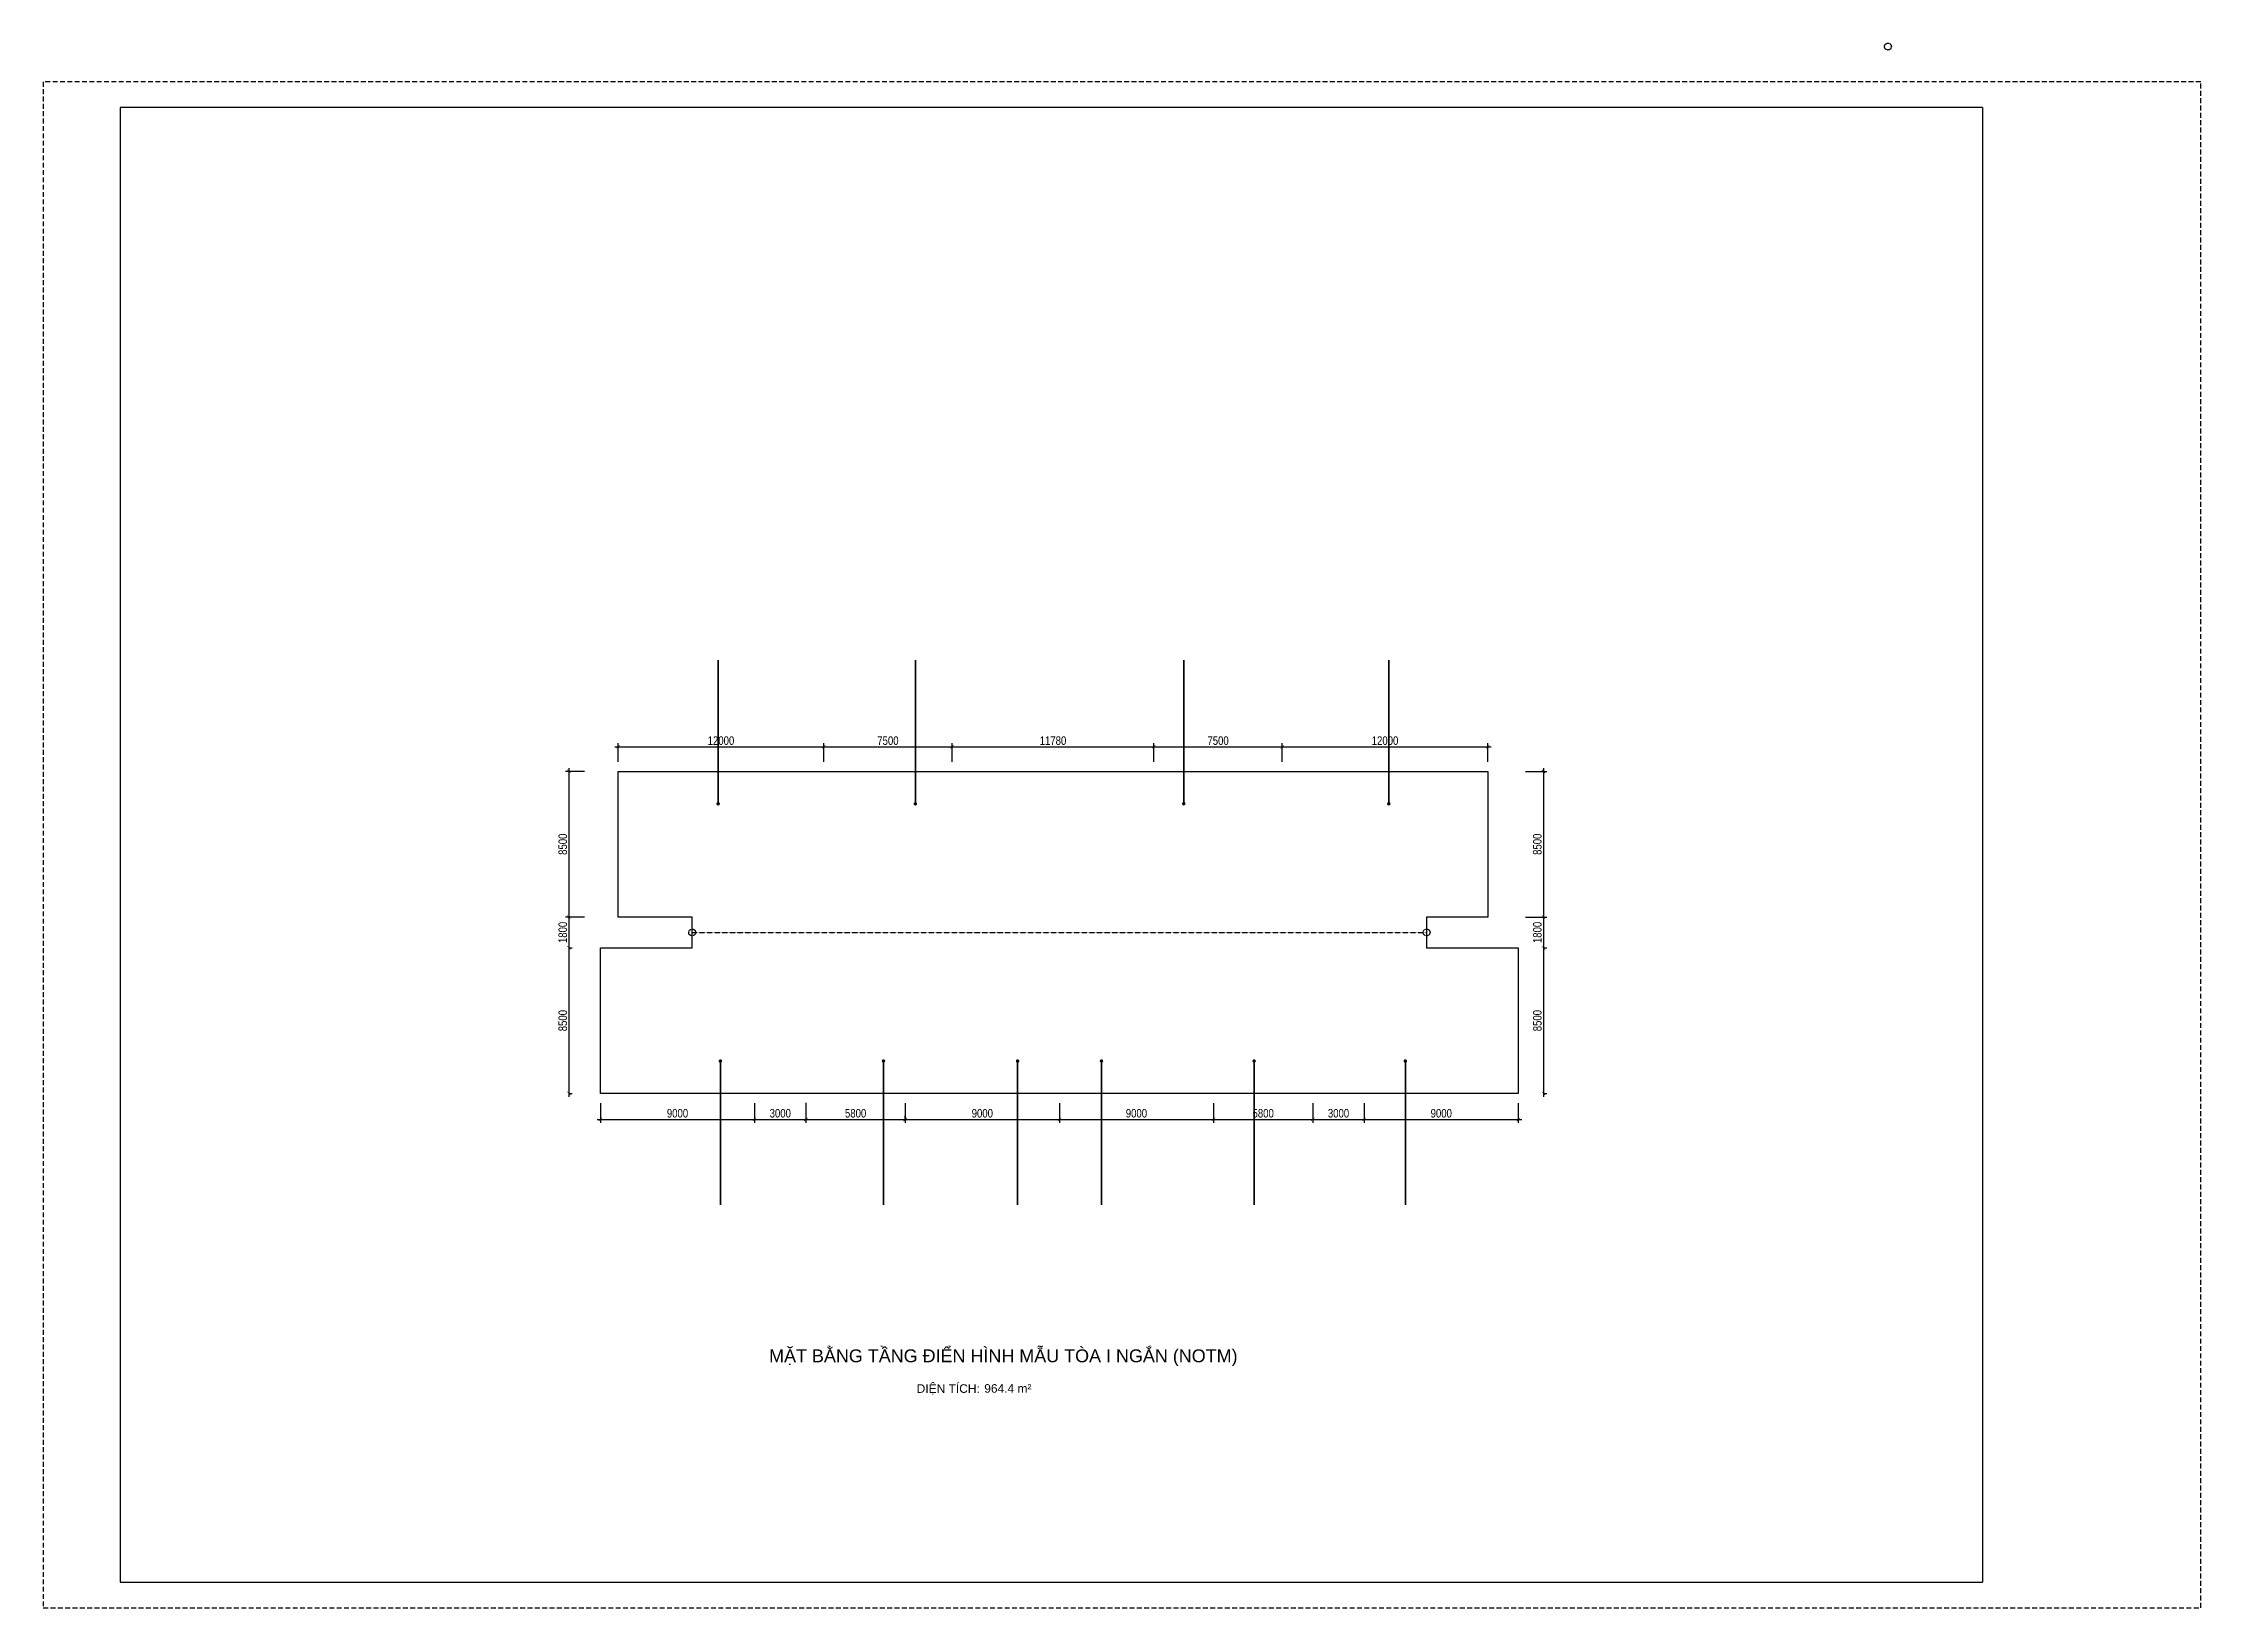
# Model space of a CAD drawing. Header units: millimetres. Extents: x 43 to 126043, y -89269 to 2097.
import ezdxf
from ezdxf.enums import TextEntityAlignment as Align

# ---------------------------------------------------------------- set-up
doc = ezdxf.new("R2010")
doc.units = ezdxf.units.MM
doc.linetypes.add('HIDDEN', pattern=[9.525, 6.35, -3.175])
doc.layers.get('0').update_dxf_attribs({"color": 231})
doc.layers.get('DefPoints').update_dxf_attribs({"color": 191})
doc.layers.add('A-DIMS', color=8, linetype='Continuous')
doc.layers.add('MDI-BAO', color=1, linetype='Continuous')
doc.layers.add('A-SHBD', color=7, linetype='Continuous', lineweight=35)
doc.layers.add('A-TEXT', color=255, linetype='Continuous', lineweight=25)
doc.layers.add('MDI-HANHLANG', color=5, linetype='HIDDEN', plot=False)
doc.styles.add('250602-MB CO CAU CĂN HO X1-3A-1$0$style1', font='arial.ttf')
doc.styles.add('VTK_Arial', font='arial.ttf', dxfattribs={"width": 0.8})
doc.dimstyles.new('250602-MB CO CAU CĂN HO X1-3A-1$0$Dim_50', dxfattribs={"dimscale": 50, "dimtxt": 2, "dimasz": 1.5, "dimexe": 1, "dimexo": 0, "dimgap": 1, "dimtad": 1, "dimdec": 0, "dimlfac": -1, "dimzin": 12, "dimdsep": 46, "dimtxsty": '250602-MB CO CAU CĂN HO X1-3A-1$0$style1', "dimblk1": '250602-MB CO CAU CĂN HO X1-3A-1$0$_ARCHTICK', "dimblk2": '250602-MB CO CAU CĂN HO X1-3A-1$0$_ARCHTICK', "dimsah": 1, "dimcen": 1.5, "dimdle": 1.5, "dimclrd": 256, "dimclre": 256, "dimclrt": 2, "dimadec": 1, "dimazin": 3, "dimtm": 1e-09, "dimtfac": 0.416667, "dimtdec": 0, "dimtix": 1, "dimtmove": 2, "dimatfit": 3, "dimfxl": 7, "dimfxlon": 1, "dimtolj": 1, "dimtzin": 0, "dimlwd": -1, "dimlwe": -1, "dimarcsym": 1})
doc.dimstyles.new('A-2.5-DIM200', dxfattribs={"dimscale": 200, "dimtxt": 2.5, "dimasz": 1, "dimexe": 1, "dimexo": 0, "dimgap": 0.5, "dimtad": 1, "dimdec": 0, "dimzin": 12, "dimdsep": 46, "dimtxsty": 'VTK_Arial', "dimblk": 'ARCHTICK', "dimcen": 0, "dimdle": 1, "dimclrd": 256, "dimclre": 256, "dimclrt": 7, "dimadec": 1, "dimazin": 3, "dimtfac": 1, "dimtdec": 0, "dimtmove": 0, "dimatfit": 2, "dimfxl": 20, "dimtolj": 1, "dimtzin": 0, "dimlwd": -1, "dimlwe": -1, "dimarcsym": 0})

# ---------------------------------------------------------------- blocks, each defined once
blk = doc.blocks.new('VTK-A1_BoKhungTen')
at = {"layer": 'DefPoints', "linetype": 'HIDDEN', "ltscale": 0.3}
blk.add_lwpolyline([(0, -594), (840, -594), (840, 0), (0, 0)], close=True, dxfattribs=at)
at = {"layer": 'DefPoints'}
for points in [[(755, -10), (30, -10), (30, -584), (755, -584)], [(755, -10), (755, -584)]]:
    blk.add_lwpolyline(points, dxfattribs=at)
blk = doc.blocks.new('250602-MB CO CAU CĂN HO X1-3A-1$0$_ARCHTICK')
at = {"color": 0, "linetype": 'ByBlock', "const_width": 0.15}
blk.add_lwpolyline([(-0.5, -0.5), (0.5, 0.5)], dxfattribs=at)
blk = doc.blocks.new('_ArchTick')
at = {"color": 0, "linetype": 'ByBlock', "const_width": 0.15}
blk.add_lwpolyline([(-0.5, -0.5), (0.5, 0.5)], dxfattribs=at)
blk = doc.blocks.new('*D15')
at = {"layer": 'A-DIMS', "transparency": 16777216}
for p, q in [((30744, -40230), (30744, -49130)), ((31651, -40430), (30544, -40430)), ((31651, -48930), (30544, -48930))]:
    blk.add_line(p, q, dxfattribs=at)
at = {"layer": 'DefPoints', "color": 0, "transparency": 16777216}
for p in [(31651, -40430, 0), (30744, -48930), (31651, -48930, 0)]:
    blk.add_point(p, dxfattribs=at)
at = {"layer": 'A-DIMS', "transparency": 16777216, "xscale": 200, "yscale": 200, "zscale": 200}
for p, rotation in [((30744, -40430), 90), ((30744, -48930), 270)]:
    blk.add_blockref('_ArchTick', p, dxfattribs=dict(at, rotation=rotation))
at = {"layer": 'A-DIMS', "color": 7, "transparency": 16777216, "insert": (30388, -44680), "char_height": 500, "attachment_point": 5, "rotation": 90, "style": 'VTK_Arial'}
blk.add_mtext('\\A1;8500', dxfattribs=at)
blk = doc.blocks.new('*D16')
at = {"layer": 'A-DIMS', "transparency": 16777216}
for p, q in [((31651, -48930), (30544, -48930)), ((30744, -48730), (30744, -50930)), ((30744, -50730), (30944, -50730))]:
    blk.add_line(p, q, dxfattribs=at)
at = {"layer": 'DefPoints', "color": 0, "transparency": 16777216}
for p in [(31651, -48930, 0), (30744, -50730, 0), (30744, -50730)]:
    blk.add_point(p, dxfattribs=at)
at = {"layer": 'A-DIMS', "transparency": 16777216, "xscale": 200, "yscale": 200, "zscale": 200}
for p, rotation in [((30744, -48930), 90), ((30744, -50730), 270)]:
    blk.add_blockref('_ArchTick', p, dxfattribs=dict(at, rotation=rotation))
at = {"layer": 'A-DIMS', "color": 7, "transparency": 16777216, "insert": (30388, -49830), "char_height": 500, "attachment_point": 5, "rotation": 90, "style": 'VTK_Arial'}
blk.add_mtext('\\A1;1800', dxfattribs=at)
blk = doc.blocks.new('*D17')
at = {"layer": 'A-DIMS', "transparency": 16777216}
for p, q in [((30744, -50530), (30744, -59430)), ((30744, -50730), (30944, -50730)), ((30744, -59230), (30944, -59230))]:
    blk.add_line(p, q, dxfattribs=at)
at = {"layer": 'DefPoints', "color": 0, "transparency": 16777216}
for p in [(30744, -50730, 0), (30744, -59230, 0), (30744, -59230)]:
    blk.add_point(p, dxfattribs=at)
at = {"layer": 'A-DIMS', "transparency": 16777216, "xscale": 200, "yscale": 200, "zscale": 200}
for p, rotation in [((30744, -50730), 90), ((30744, -59230), 270)]:
    blk.add_blockref('_ArchTick', p, dxfattribs=dict(at, rotation=rotation))
at = {"layer": 'A-DIMS', "color": 7, "transparency": 16777216, "insert": (30388, -54980), "char_height": 500, "attachment_point": 5, "rotation": 90, "style": 'VTK_Arial'}
blk.add_mtext('\\A1;8500', dxfattribs=at)
blk = doc.blocks.new('*D18')
at = {"layer": 'A-DIMS', "transparency": 16777216}
for p, q in [((87654, -40230), (87654, -49130)), ((86612, -40430), (87854, -40430)), ((86612, -48930), (87854, -48930))]:
    blk.add_line(p, q, dxfattribs=at)
at = {"layer": 'DefPoints', "color": 0, "transparency": 16777216}
for p in [(86612, -40430, 0), (86612, -48930, 0), (87654, -48930)]:
    blk.add_point(p, dxfattribs=at)
at = {"layer": 'A-DIMS', "transparency": 16777216, "xscale": 200, "yscale": 200, "zscale": 200}
for p, rotation in [((87654, -40430), 90), ((87654, -48930), 270)]:
    blk.add_blockref('_ArchTick', p, dxfattribs=dict(at, rotation=rotation))
at = {"layer": 'A-DIMS', "color": 7, "transparency": 16777216, "insert": (87299, -44680), "char_height": 500, "attachment_point": 5, "rotation": 90, "style": 'VTK_Arial'}
blk.add_mtext('\\A1;8500', dxfattribs=at)
blk = doc.blocks.new('*D19')
at = {"layer": 'A-DIMS', "transparency": 16777216}
for p, q in [((86612, -48930), (87854, -48930)), ((87654, -48730), (87654, -50930)), ((87654, -50730), (87854, -50730))]:
    blk.add_line(p, q, dxfattribs=at)
at = {"layer": 'DefPoints', "color": 0, "transparency": 16777216}
for p in [(86612, -48930, 0), (87654, -50730, 0), (87654, -50730)]:
    blk.add_point(p, dxfattribs=at)
at = {"layer": 'A-DIMS', "transparency": 16777216, "xscale": 200, "yscale": 200, "zscale": 200}
for p, rotation in [((87654, -48930), 90), ((87654, -50730), 270)]:
    blk.add_blockref('_ArchTick', p, dxfattribs=dict(at, rotation=rotation))
at = {"layer": 'A-DIMS', "color": 7, "transparency": 16777216, "insert": (87299, -49830), "char_height": 500, "attachment_point": 5, "rotation": 90, "style": 'VTK_Arial'}
blk.add_mtext('\\A1;1800', dxfattribs=at)
blk = doc.blocks.new('*D20')
at = {"layer": 'A-DIMS', "transparency": 16777216}
for p, q in [((87654, -50530), (87654, -59430)), ((87654, -50730), (87854, -50730)), ((87654, -59230), (87854, -59230))]:
    blk.add_line(p, q, dxfattribs=at)
at = {"layer": 'DefPoints', "color": 0, "transparency": 16777216}
for p in [(87654, -50730, 0), (87654, -59230, 0), (87654, -59230)]:
    blk.add_point(p, dxfattribs=at)
at = {"layer": 'A-DIMS', "transparency": 16777216, "xscale": 200, "yscale": 200, "zscale": 200}
for p, rotation in [((87654, -50730), 90), ((87654, -59230), 270)]:
    blk.add_blockref('_ArchTick', p, dxfattribs=dict(at, rotation=rotation))
at = {"layer": 'A-DIMS', "color": 7, "transparency": 16777216, "insert": (87299, -54980), "char_height": 500, "attachment_point": 5, "rotation": 90, "style": 'VTK_Arial'}
blk.add_mtext('\\A1;8500', dxfattribs=at)
blk = doc.blocks.new('*D21')
at = {"layer": 'A-DIMS', "transparency": 16777216}
for p, q in [((32587, -59796), (32587, -60947)), ((41587, -59796), (41587, -60947)), ((32387, -60747), (41787, -60747))]:
    blk.add_line(p, q, dxfattribs=at)
at = {"layer": 'DefPoints', "color": 0, "transparency": 16777216}
for p in [(32587, -59796, 0), (41587, -59796, 0), (41587, -60747)]:
    blk.add_point(p, dxfattribs=at)
at = {"layer": 'A-DIMS', "transparency": 16777216, "xscale": 200, "yscale": 200, "zscale": 200, "rotation": 180}
blk.add_blockref('_ArchTick', (32587, -60747), dxfattribs=at)
at = {"layer": 'A-DIMS', "transparency": 16777216, "xscale": 200, "yscale": 200, "zscale": 200}
blk.add_blockref('_ArchTick', (41587, -60747), dxfattribs=at)
at = {"layer": 'A-DIMS', "color": 7, "transparency": 16777216, "insert": (37087, -60392), "char_height": 500, "attachment_point": 5, "style": 'VTK_Arial'}
blk.add_mtext('\\A1;9000', dxfattribs=at)
blk = doc.blocks.new('*D22')
at = {"layer": 'A-DIMS', "transparency": 16777216}
for p, q in [((50387, -59796), (50387, -60947)), ((59387, -59796), (59387, -60947)), ((50187, -60747), (59587, -60747))]:
    blk.add_line(p, q, dxfattribs=at)
at = {"layer": 'DefPoints', "color": 0, "transparency": 16777216}
for p in [(50387, -59796, 0), (59387, -59796, 0), (59387, -60747)]:
    blk.add_point(p, dxfattribs=at)
at = {"layer": 'A-DIMS', "transparency": 16777216, "xscale": 200, "yscale": 200, "zscale": 200, "rotation": 180}
blk.add_blockref('_ArchTick', (50387, -60747), dxfattribs=at)
at = {"layer": 'A-DIMS', "transparency": 16777216, "xscale": 200, "yscale": 200, "zscale": 200}
blk.add_blockref('_ArchTick', (59387, -60747), dxfattribs=at)
at = {"layer": 'A-DIMS', "color": 7, "transparency": 16777216, "insert": (54887, -60392), "char_height": 500, "attachment_point": 5, "style": 'VTK_Arial'}
blk.add_mtext('\\A1;9000', dxfattribs=at)
blk = doc.blocks.new('*D23')
at = {"layer": 'A-DIMS', "transparency": 16777216}
for p, q in [((59387, -59796), (59387, -60947)), ((68387, -59796), (68387, -60947)), ((59187, -60747), (68587, -60747))]:
    blk.add_line(p, q, dxfattribs=at)
at = {"layer": 'DefPoints', "color": 0, "transparency": 16777216}
for p in [(59387, -59796, 0), (68387, -59796, 0), (68387, -60747)]:
    blk.add_point(p, dxfattribs=at)
at = {"layer": 'A-DIMS', "transparency": 16777216, "xscale": 200, "yscale": 200, "zscale": 200, "rotation": 180}
blk.add_blockref('_ArchTick', (59387, -60747), dxfattribs=at)
at = {"layer": 'A-DIMS', "transparency": 16777216, "xscale": 200, "yscale": 200, "zscale": 200}
blk.add_blockref('_ArchTick', (68387, -60747), dxfattribs=at)
at = {"layer": 'A-DIMS', "color": 7, "transparency": 16777216, "insert": (63887, -60392), "char_height": 500, "attachment_point": 5, "style": 'VTK_Arial'}
blk.add_mtext('\\A1;9000', dxfattribs=at)
blk = doc.blocks.new('*D24')
at = {"layer": 'A-DIMS', "transparency": 16777216}
for p, q in [((68387, -59796), (68387, -60947)), ((74187, -59796), (74187, -60947)), ((68187, -60747), (74387, -60747))]:
    blk.add_line(p, q, dxfattribs=at)
at = {"layer": 'DefPoints', "color": 0, "transparency": 16777216}
for p in [(68387, -59796, 0), (74187, -59796, 0), (74187, -60747)]:
    blk.add_point(p, dxfattribs=at)
at = {"layer": 'A-DIMS', "transparency": 16777216, "xscale": 200, "yscale": 200, "zscale": 200, "rotation": 180}
blk.add_blockref('_ArchTick', (68387, -60747), dxfattribs=at)
at = {"layer": 'A-DIMS', "transparency": 16777216, "xscale": 200, "yscale": 200, "zscale": 200}
blk.add_blockref('_ArchTick', (74187, -60747), dxfattribs=at)
at = {"layer": 'A-DIMS', "color": 7, "transparency": 16777216, "insert": (71287, -60392), "char_height": 500, "attachment_point": 5, "style": 'VTK_Arial'}
blk.add_mtext('\\A1;5800', dxfattribs=at)
blk = doc.blocks.new('*D25')
at = {"layer": 'A-DIMS', "transparency": 16777216}
for p, q in [((74187, -59796), (74187, -60947)), ((77187, -59796), (77187, -60947)), ((73987, -60747), (77387, -60747))]:
    blk.add_line(p, q, dxfattribs=at)
at = {"layer": 'DefPoints', "color": 0, "transparency": 16777216}
for p in [(74187, -59796, 0), (77187, -59796, 0), (77187, -60747)]:
    blk.add_point(p, dxfattribs=at)
at = {"layer": 'A-DIMS', "transparency": 16777216, "xscale": 200, "yscale": 200, "zscale": 200, "rotation": 180}
blk.add_blockref('_ArchTick', (74187, -60747), dxfattribs=at)
at = {"layer": 'A-DIMS', "transparency": 16777216, "xscale": 200, "yscale": 200, "zscale": 200}
blk.add_blockref('_ArchTick', (77187, -60747), dxfattribs=at)
at = {"layer": 'A-DIMS', "color": 7, "transparency": 16777216, "insert": (75687, -60392), "char_height": 500, "attachment_point": 5, "style": 'VTK_Arial'}
blk.add_mtext('\\A1;3000', dxfattribs=at)
blk = doc.blocks.new('*D26')
at = {"layer": 'A-DIMS', "transparency": 16777216}
for p, q in [((77187, -59796), (77187, -60947)), ((86187, -59796), (86187, -60947)), ((76987, -60747), (86387, -60747))]:
    blk.add_line(p, q, dxfattribs=at)
at = {"layer": 'DefPoints', "color": 0, "transparency": 16777216}
for p in [(77187, -59796, 0), (86187, -59796, 0), (86187, -60747)]:
    blk.add_point(p, dxfattribs=at)
at = {"layer": 'A-DIMS', "transparency": 16777216, "xscale": 200, "yscale": 200, "zscale": 200, "rotation": 180}
blk.add_blockref('_ArchTick', (77187, -60747), dxfattribs=at)
at = {"layer": 'A-DIMS', "transparency": 16777216, "xscale": 200, "yscale": 200, "zscale": 200}
blk.add_blockref('_ArchTick', (86187, -60747), dxfattribs=at)
at = {"layer": 'A-DIMS', "color": 7, "transparency": 16777216, "insert": (81687, -60392), "char_height": 500, "attachment_point": 5, "style": 'VTK_Arial'}
blk.add_mtext('\\A1;9000', dxfattribs=at)
blk = doc.blocks.new('*D27')
at = {"layer": 'A-DIMS', "transparency": 16777216}
for p, q in [((33424, -38988), (45824, -38988)), ((33624, -39863), (33624, -38788)), ((45624, -39863), (45624, -38788))]:
    blk.add_line(p, q, dxfattribs=at)
at = {"layer": 'DefPoints', "color": 0, "transparency": 16777216}
for p in [(45624, -38988), (33624, -39863, 0), (45624, -39863, 0)]:
    blk.add_point(p, dxfattribs=at)
at = {"layer": 'A-DIMS', "transparency": 16777216, "xscale": 200, "yscale": 200, "zscale": 200, "rotation": 180}
blk.add_blockref('_ArchTick', (33624, -38988), dxfattribs=at)
at = {"layer": 'A-DIMS', "transparency": 16777216, "xscale": 200, "yscale": 200, "zscale": 200}
blk.add_blockref('_ArchTick', (45624, -38988), dxfattribs=at)
at = {"layer": 'A-DIMS', "color": 7, "transparency": 16777216, "insert": (39624, -38633), "char_height": 500, "attachment_point": 5, "style": 'VTK_Arial'}
blk.add_mtext('\\A1;12000', dxfattribs=at)
blk = doc.blocks.new('*D28')
at = {"layer": 'A-DIMS', "transparency": 16777216}
for p, q in [((45424, -38988), (53324, -38988)), ((45624, -39863), (45624, -38788)), ((53124, -39863), (53124, -38788))]:
    blk.add_line(p, q, dxfattribs=at)
at = {"layer": 'DefPoints', "color": 0, "transparency": 16777216}
for p in [(53124, -38988), (45624, -39863, 0), (53124, -39863, 0)]:
    blk.add_point(p, dxfattribs=at)
at = {"layer": 'A-DIMS', "transparency": 16777216, "xscale": 200, "yscale": 200, "zscale": 200, "rotation": 180}
blk.add_blockref('_ArchTick', (45624, -38988), dxfattribs=at)
at = {"layer": 'A-DIMS', "transparency": 16777216, "xscale": 200, "yscale": 200, "zscale": 200}
blk.add_blockref('_ArchTick', (53124, -38988), dxfattribs=at)
at = {"layer": 'A-DIMS', "color": 7, "transparency": 16777216, "insert": (49374, -38633), "char_height": 500, "attachment_point": 5, "style": 'VTK_Arial'}
blk.add_mtext('\\A1;7500', dxfattribs=at)
blk = doc.blocks.new('*D29')
at = {"layer": 'A-DIMS', "transparency": 16777216}
for p, q in [((52924, -38988), (65104, -38988)), ((53124, -39863), (53124, -38788)), ((64904, -39863), (64904, -38788))]:
    blk.add_line(p, q, dxfattribs=at)
at = {"layer": 'DefPoints', "color": 0, "transparency": 16777216}
for p in [(64904, -38988), (53124, -39863, 0), (64904, -39863, 0)]:
    blk.add_point(p, dxfattribs=at)
at = {"layer": 'A-DIMS', "transparency": 16777216, "xscale": 200, "yscale": 200, "zscale": 200, "rotation": 180}
blk.add_blockref('_ArchTick', (53124, -38988), dxfattribs=at)
at = {"layer": 'A-DIMS', "transparency": 16777216, "xscale": 200, "yscale": 200, "zscale": 200}
blk.add_blockref('_ArchTick', (64904, -38988), dxfattribs=at)
at = {"layer": 'A-DIMS', "color": 7, "transparency": 16777216, "insert": (59014, -38633), "char_height": 500, "attachment_point": 5, "style": 'VTK_Arial'}
blk.add_mtext('\\A1;11780', dxfattribs=at)
blk = doc.blocks.new('*D30')
at = {"layer": 'A-DIMS', "transparency": 16777216}
for p, q in [((64704, -38988), (72604, -38988)), ((64904, -39863), (64904, -38788)), ((72404, -39863), (72404, -38788))]:
    blk.add_line(p, q, dxfattribs=at)
at = {"layer": 'DefPoints', "color": 0, "transparency": 16777216}
for p in [(72404, -38988), (64904, -39863, 0), (72404, -39863, 0)]:
    blk.add_point(p, dxfattribs=at)
at = {"layer": 'A-DIMS', "transparency": 16777216, "xscale": 200, "yscale": 200, "zscale": 200, "rotation": 180}
blk.add_blockref('_ArchTick', (64904, -38988), dxfattribs=at)
at = {"layer": 'A-DIMS', "transparency": 16777216, "xscale": 200, "yscale": 200, "zscale": 200}
blk.add_blockref('_ArchTick', (72404, -38988), dxfattribs=at)
at = {"layer": 'A-DIMS', "color": 7, "transparency": 16777216, "insert": (68654, -38633), "char_height": 500, "attachment_point": 5, "style": 'VTK_Arial'}
blk.add_mtext('\\A1;7500', dxfattribs=at)
blk = doc.blocks.new('*D31')
at = {"layer": 'A-DIMS', "transparency": 16777216}
for p, q in [((72204, -38988), (84604, -38988)), ((72404, -39863), (72404, -38788)), ((84404, -39863), (84404, -38788))]:
    blk.add_line(p, q, dxfattribs=at)
at = {"layer": 'DefPoints', "color": 0, "transparency": 16777216}
for p in [(84404, -38988), (72404, -39863, 0), (84404, -39863, 0)]:
    blk.add_point(p, dxfattribs=at)
at = {"layer": 'A-DIMS', "transparency": 16777216, "xscale": 200, "yscale": 200, "zscale": 200, "rotation": 180}
blk.add_blockref('_ArchTick', (72404, -38988), dxfattribs=at)
at = {"layer": 'A-DIMS', "transparency": 16777216, "xscale": 200, "yscale": 200, "zscale": 200}
blk.add_blockref('_ArchTick', (84404, -38988), dxfattribs=at)
at = {"layer": 'A-DIMS', "color": 7, "transparency": 16777216, "insert": (78404, -38633), "char_height": 500, "attachment_point": 5, "style": 'VTK_Arial'}
blk.add_mtext('\\A1;12000', dxfattribs=at)
blk = doc.blocks.new('*D42')
at = {"layer": 'A-DIMS', "transparency": 16777216}
for p, q in [((41587, -59796), (41587, -60947)), ((44587, -59781), (44587, -60947)), ((41387, -60747), (44787, -60747))]:
    blk.add_line(p, q, dxfattribs=at)
at = {"layer": 'DefPoints', "color": 0, "transparency": 16777216}
for p in [(41587, -59796, 0), (44587, -59781, 0), (44587, -60747)]:
    blk.add_point(p, dxfattribs=at)
at = {"layer": 'A-DIMS', "transparency": 16777216, "xscale": 200, "yscale": 200, "zscale": 200, "rotation": 180}
blk.add_blockref('_ArchTick', (41587, -60747), dxfattribs=at)
at = {"layer": 'A-DIMS', "transparency": 16777216, "xscale": 200, "yscale": 200, "zscale": 200}
blk.add_blockref('_ArchTick', (44587, -60747), dxfattribs=at)
at = {"layer": 'A-DIMS', "color": 7, "transparency": 16777216, "insert": (43087, -60392), "char_height": 500, "attachment_point": 5, "style": 'VTK_Arial'}
blk.add_mtext('\\A1;3000', dxfattribs=at)
blk = doc.blocks.new('*D43')
at = {"layer": 'A-DIMS', "transparency": 16777216}
for p, q in [((44587, -59781), (44587, -60947)), ((44387, -60747), (50587, -60747)), ((50387, -60747), (50387, -60547))]:
    blk.add_line(p, q, dxfattribs=at)
at = {"layer": 'DefPoints', "color": 0, "transparency": 16777216}
for p in [(44587, -59781, 0), (50387, -60747), (50387, -60747)]:
    blk.add_point(p, dxfattribs=at)
at = {"layer": 'A-DIMS', "transparency": 16777216, "xscale": 200, "yscale": 200, "zscale": 200, "rotation": 180}
blk.add_blockref('_ArchTick', (44587, -60747), dxfattribs=at)
at = {"layer": 'A-DIMS', "transparency": 16777216, "xscale": 200, "yscale": 200, "zscale": 200}
blk.add_blockref('_ArchTick', (50387, -60747), dxfattribs=at)
at = {"layer": 'A-DIMS', "color": 7, "transparency": 16777216, "insert": (47487, -60392), "char_height": 500, "attachment_point": 5, "style": 'VTK_Arial'}
blk.add_mtext('\\A1;5800', dxfattribs=at)

msp = doc.modelspace()

# ---------------------------------------------------------------- linework, layer by layer
at = {"layer": 'MDI-BAO', "elevation": 0}
msp.add_lwpolyline([(33624.1, -40429.9), (84404.1, -40429.9), (84404.1, -48929.9), (80830.8, -48929.9), (80830.8, -50729.9), (86186.6, -50729.9), (86186.6, -59229.9), (32586.6, -59229.9), (32586.6, -50729.9), (37942.4, -50729.9), (37942.4, -48929.9), (33624.1, -48929.9)], close=True, dxfattribs=at)
at = {"layer": 'MDI-HANHLANG', "linetype": 'HIDDEN'}
msp.add_line((37942.4, -49829.9), (80830.8, -49829.9), dxfattribs=at)
at = {"layer": 'MDI-HANHLANG'}
for centre in [(107769.7, 1896.8), (37942.4, -49829.9), (80830.8, -49829.9, 0)]:
    msp.add_circle(centre, 200, dxfattribs=at)

# ---------------------------------------------------------------- block references
at = {"layer": 'DefPoints', "xscale": 150, "yscale": 150, "zscale": 150}
msp.add_blockref('VTK-A1_BoKhungTen', (43.4, -168.9), dxfattribs=at)

# ---------------------------------------------------------------- texts
at = {"layer": 'A-TEXT', "style": 'VTK_Arial'}
msp.add_text('MẶT BẰNG TẦNG ĐIỂN HÌNH MẪU TÒA I NGẮN (NOTM)', height=750, dxfattribs=at).set_placement((56114.5, -74927.9, 0), align=Align.CENTER)
for s, p in [('DIỆN TÍCH:', (51053.7, -76714.5, 0)), ('964.4 m² ', (54998.5, -76707.8, 0))]:
    msp.add_text(s, height=500, dxfattribs=at).set_placement(p)

# ---------------------------------------------------------------- dimensions: what is measured, and where the dimension line sits
at = {"layer": 'A-DIMS'}
for base, p1, p2, override, picture, middle in [((45624.1, -38988.4), (33624.1, -39863.4, 0), (45624.1, -39863.4, 0), {"dimpost": '\\X'}, '*D27', (39624.1, -38633.1)), ((53124.1, -38988.4), (45624.1, -39863.4, 0), (53124.1, -39863.4, 0), {"dimpost": '\\X'}, '*D28', (49374.1, -38633.1)), ((64904.1, -38988.4), (53124.1, -39863.4, 0), (64904.1, -39863.4, 0), {"dimpost": '\\X'}, '*D29', (59014.1, -38633.1)), ((72404.1, -38988.4), (64904.1, -39863.4, 0), (72404.1, -39863.4, 0), {"dimpost": '\\X'}, '*D30', (68654.1, -38633.1)), ((84404.1, -38988.4), (72404.1, -39863.4, 0), (84404.1, -39863.4, 0), {"dimpost": '\\X'}, '*D31', (78404.1, -38633.1)), ((41586.6, -60747.5), (32586.6, -59796.4, 0), (41586.6, -59796.4, 0), {"dimpost": '\\X'}, '*D21', (37086.6, -60392.2)), ((44586.6, -60747.5), (41586.6, -59796.4, 0), (44586.6, -59781.4, 0), {"dimpost": '\\X', "dimtmove": 1}, '*D42', (43086.6, -60392)), ((50386.6, -60747.5), (44586.6, -59781.4, 0), (50386.6, -60747.5), {"dimpost": '\\X', "dimtmove": 1}, '*D43', (47486.6, -60392.2)), ((59386.6, -60747.5), (50386.6, -59796.4, 0), (59386.6, -59796.4, 0), {"dimpost": '\\X'}, '*D22', (54886.6, -60392.2)), ((68386.6, -60747.5), (59386.6, -59796.4, 0), (68386.6, -59796.4, 0), {"dimpost": '\\X'}, '*D23', (63886.6, -60392.2)), ((74186.6, -60747.5), (68386.6, -59796.4, 0), (74186.6, -59796.4, 0), {"dimpost": '\\X'}, '*D24', (71286.6, -60392.2)), ((77186.6, -60747.5), (74186.6, -59796.4, 0), (77186.6, -59796.4, 0), {"dimpost": '\\X'}, '*D25', (75686.6, -60392)), ((86186.6, -60747.5), (77186.6, -59796.4, 0), (86186.6, -59796.4, 0), {"dimpost": '\\X'}, '*D26', (81686.6, -60392.2))]:
    dim = msp.add_linear_dim(base=base, p1=p1, p2=p2, dimstyle='A-2.5-DIM200', override=override, dxfattribs=at)
    dim.commit()
    dim.dimension.update_dxf_attribs({"geometry": picture, "text_midpoint": middle})
dim = msp.add_aligned_dim(p1=(31651.2, -40429.9, 0), p2=(31651.2, -48929.9, 0), distance=-907.4, dimstyle='A-2.5-DIM200', override={"dimpost": '\\X'}, dxfattribs=at)
dim.commit()
dim.dimension.update_dxf_attribs({"geometry": '*D15', "text_midpoint": (30388.4, -44679.9)})
for base, p1, p2, picture, middle in [((87654.5, -48929.9), (86611.9, -40429.9, 0), (86611.9, -48929.9, 0), '*D18', (87299.2, -44679.9)), ((30743.7, -50729.9), (31651.2, -48929.9, 0), (30743.7, -50729.9, 0), '*D16', (30388.4, -49829.9)), ((87654.5, -50729.9), (86611.9, -48929.9, 0), (87654.5, -50729.9, 0), '*D19', (87299.2, -49829.9)), ((30743.7, -59229.9), (30743.7, -50729.9, 0), (30743.7, -59229.9, 0), '*D17', (30388.4, -54979.9)), ((87654.5, -59229.9), (87654.5, -50729.9, 0), (87654.5, -59229.9, 0), '*D20', (87299.2, -54979.9))]:
    dim = msp.add_linear_dim(base=base, p1=p1, p2=p2, angle=90, dimstyle='A-2.5-DIM200', override={"dimpost": '\\X'}, dxfattribs=at)
    dim.commit()
    dim.dimension.update_dxf_attribs({"geometry": picture, "text_midpoint": middle})

# ---------------------------------------------------------------- leaders
at = {"layer": 'A-SHBD'}
for points in [[(39460.3, -42319.4, 0), (39460.3, -33929.9, 0)], [(50975.1, -42319.4, 0), (50975, -33929.9, 0)], [(66650.8, -42319.4, 0), (66650.7, -33929.9, 0)], [(78623.9, -42319.4, 0), (78623.8, -33929.9, 0)], [(39591.1, -57340.3, 0), (39591.1, -65729.8, 0)], [(49116.2, -57340.4, 0), (49116.2, -65729.9, 0)], [(56946.5, -57340.5, 0), (56946.6, -65730, 0)], [(61844.5, -57340.5, 0), (61844.6, -65730, 0)], [(70759.3, -57340.4, 0), (70759.3, -65729.9, 0)], [(79588.9, -57340.3, 0), (79589, -65729.8, 0)]]:
    msp.add_leader(points, dimstyle='250602-MB CO CAU CĂN HO X1-3A-1$0$Dim_50', override={"dimasz": 4, "dimtad": 0, "dimldrblk": 'Dot', "dimtfill": 1}, dxfattribs=at)

doc.saveas('drawing.dxf')
